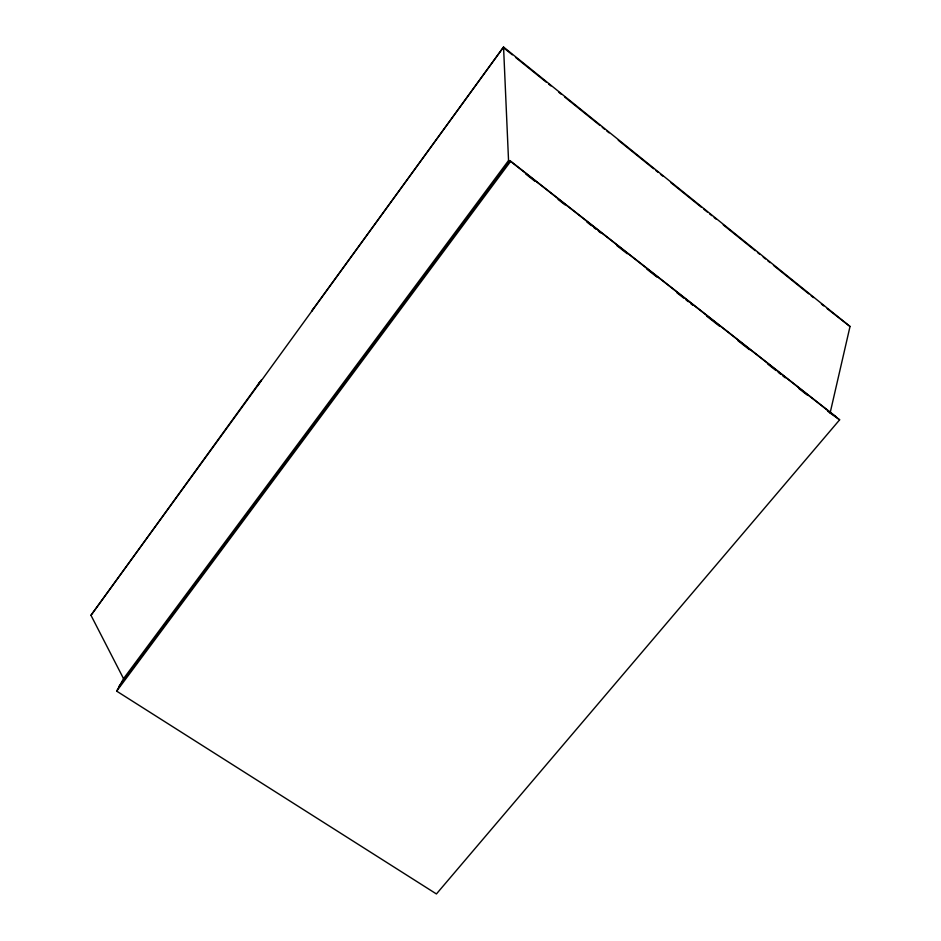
<?xml version="1.0" encoding="UTF-8"?>
<svg xmlns="http://www.w3.org/2000/svg" width="941" height="941" viewBox="0 0 941 941"><rect width="100%" height="100%" fill="white"/><g stroke="black" fill="none" stroke-linecap="round" stroke-linejoin="round"><path stroke-width="1.41" d="M123.542 678.637L90.971 615.296L503.553 47.05L508.54 160.523L123.542 678.637L116.672 691.141L436.424 893.95L839.631 419.815L830.103 413.04L850.029 326.48L503.553 47.05L311.553 311.212L314.165 307.895M90.971 615.296L259.445 382.54M258.457 383.904L261.398 380.093L257.34 386.151M118.801 686.695L509.881 160.57L836.561 417.157M116.672 691.141L510.587 161.393L508.54 160.523M850.029 326.48L827.139 308.648M510.587 161.393L839.631 419.815M525.819 174.097L535.041 181.342M558.095 199.445L565.012 204.867M586.913 222.064L591.524 225.687M593.83 227.499L596.135 229.31M598.441 231.121L600.746 232.933M616.873 245.601L627.247 253.741M646.843 269.126L657.218 277.277M676.814 292.663L683.731 298.097M686.036 299.908L688.342 301.708M690.647 303.52L692.952 305.331M706.773 316.2L719.453 326.151M737.897 340.63L749.424 349.687M767.868 364.167L775.937 370.495M778.242 372.307L780.548 374.118M782.853 375.93L785.159 377.741M798.98 388.598L807.049 394.938M827.798 411.229L830.103 413.04M503.882 47.991L512.351 54.825M515.539 57.389L546.356 82.232M548.638 84.078L550.92 85.913M558.907 92.359L561.189 94.194M564.612 96.958L599.993 125.494M602.275 127.329L604.557 129.176M606.839 131.011L609.133 132.857M618.261 140.221L653.642 168.745M655.924 170.592L658.206 172.426M660.488 174.273L662.77 176.108M670.768 182.554L701.586 207.408M703.868 209.243L707.291 212.007M709.573 213.842L711.855 215.689M714.137 217.524L716.419 219.371M723.264 224.887L755.223 250.659M757.505 252.506L759.787 254.341M763.222 257.105L765.503 258.94M767.785 260.786L770.067 262.621M773.49 265.386L808.872 293.921M811.154 295.756L813.436 297.603M821.422 304.037L823.716 305.884"/></g></svg>
